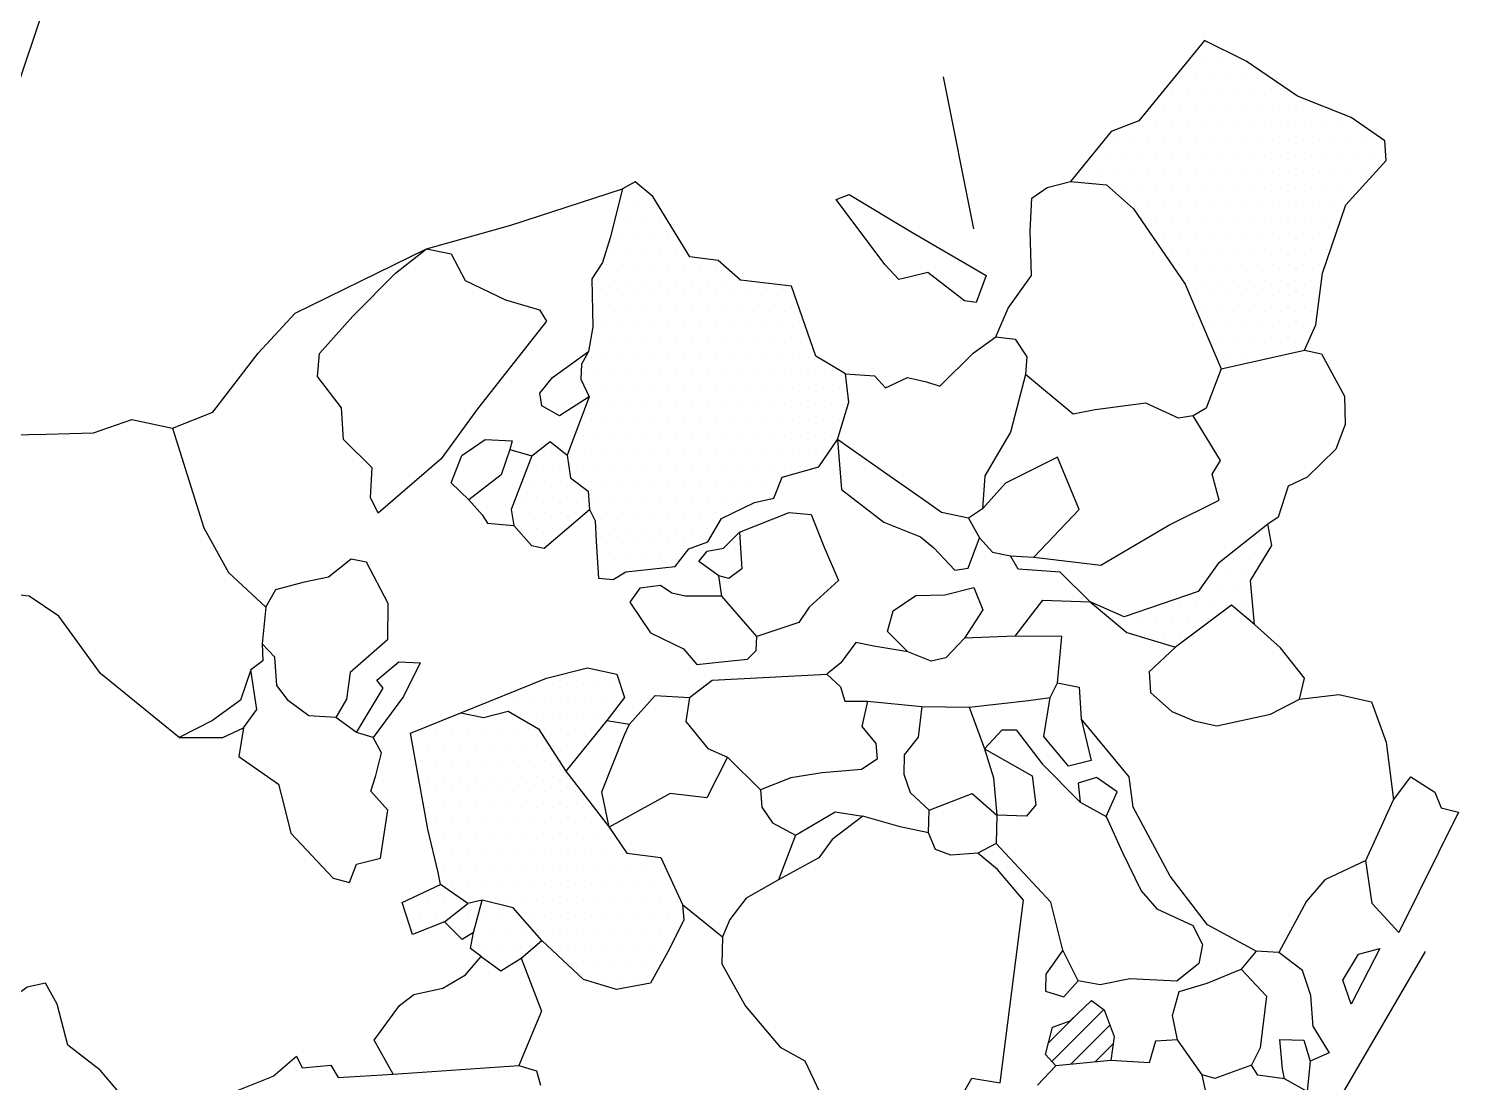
# Model space of a CAD drawing. Header units: metres. Extents: x -1319 to -950, y -1232 to -780.
# Drawn here: x -1176.6 to -1060.2, y -1040.9 to -956 of the extents above; entities that cross this region are included whole.
import ezdxf

# ---------------------------------------------------------------- set-up
doc = ezdxf.new("R2010")
doc.units = ezdxf.units.M
doc.header["$LTSCALE"] = 25
doc.header["$MEASUREMENT"] = 0
doc.linetypes.add('GESTRICHELT', pattern=[0.75, 0.5, -0.25])
doc.linetypes.add('STRICHPUNKTX2', pattern=[2, 1, -0.5, 0, -0.5])
doc.layers.get('0').update_dxf_attribs({"linetype": 'CONTINUOUS'})
for name, color, linetype in [('BEFUND', 1, 'CONTINUOUS'), ('BEFUND_UNSICHER', 1, 'GESTRICHELT'), ('FEUER', 1, 'CONTINUOUS'), ('GRABUNGSGRENZE', 3, 'STRICHPUNKTX2'), ('STEINE', 4, 'CONTINUOUS'), ('STEINESCHRAFF', 4, 'CONTINUOUS')]:
    doc.layers.add(name, color=color, linetype=linetype)

# ---------------------------------------------------------------- blocks, each defined once
blk = doc.blocks.new('*X2')
at = {"color": 0}
for p, q in [((-1094.34, -1037.77), (-1091.91, -1035.34)), ((-1094.07, -1039.27), (-1089.89, -1035.09)), ((-1092.53, -1039.5), (-1089.38, -1036.34)), ((-1090.58, -1039.31), (-1089.12, -1037.85))]:
    blk.add_line(p, q, dxfattribs=at)
blk = doc.blocks.new('*X3')
at = {"color": 0}
for p, q in [((-1156.25, -1040), (-1156.25, -1040)), ((-1155, -1040), (-1155, -1040)), ((-1153.75, -1040), (-1153.75, -1040)), ((-1152.5, -1040), (-1152.5, -1040)), ((-1142.5, -1040), (-1142.5, -1040)), ((-1141.25, -1040), (-1141.25, -1040)), ((-1140, -1040), (-1140, -1040)), ((-1138.75, -1040), (-1138.75, -1040)), ((-1137.5, -1040), (-1137.5, -1040)), ((-1136.25, -1040), (-1136.25, -1040))]:
    blk.add_line(p, q, dxfattribs=at)
blk = doc.blocks.new('*X5')
at = {"color": 0}
for p, q in [((-1081.25, -957.5), (-1081.25, -957.5)), ((-1083.125, -958.75), (-1083.125, -958.75)), ((-1081.875, -958.75), (-1081.875, -958.75)), ((-1080.625, -958.75), (-1080.625, -958.75)), ((-1079.375, -958.75), (-1079.375, -958.75)), ((-1083.75, -960), (-1083.75, -960)), ((-1082.5, -960), (-1082.5, -960)), ((-1081.25, -960), (-1081.25, -960)), ((-1080, -960), (-1080, -960)), ((-1078.75, -960), (-1078.75, -960)), ((-1077.5, -960), (-1077.5, -960)), ((-1084.375, -961.25), (-1084.375, -961.25)), ((-1083.125, -961.25), (-1083.125, -961.25)), ((-1081.875, -961.25), (-1081.875, -961.25)), ((-1080.625, -961.25), (-1080.625, -961.25)), ((-1079.375, -961.25), (-1079.375, -961.25)), ((-1078.125, -961.25), (-1078.125, -961.25)), ((-1076.875, -961.25), (-1076.875, -961.25)), ((-1075.625, -961.25), (-1075.625, -961.25)), ((-1086.25, -962.5), (-1086.25, -962.5)), ((-1085, -962.5), (-1085, -962.5)), ((-1083.75, -962.5), (-1083.75, -962.5)), ((-1082.5, -962.5), (-1082.5, -962.5)), ((-1081.25, -962.5), (-1081.25, -962.5)), ((-1080, -962.5), (-1080, -962.5)), ((-1078.75, -962.5), (-1078.75, -962.5)), ((-1077.5, -962.5), (-1077.5, -962.5)), ((-1076.25, -962.5), (-1076.25, -962.5)), ((-1075, -962.5), (-1075, -962.5)), ((-1073.75, -962.5), (-1073.75, -962.5)), ((-1072.5, -962.5), (-1072.5, -962.5)), ((-1086.875, -963.75), (-1086.875, -963.75)), ((-1085.625, -963.75), (-1085.625, -963.75)), ((-1084.375, -963.75), (-1084.375, -963.75)), ((-1083.125, -963.75), (-1083.125, -963.75)), ((-1081.875, -963.75), (-1081.875, -963.75)), ((-1080.625, -963.75), (-1080.625, -963.75)), ((-1079.375, -963.75), (-1079.375, -963.75)), ((-1078.125, -963.75), (-1078.125, -963.75)), ((-1076.875, -963.75), (-1076.875, -963.75)), ((-1075.625, -963.75), (-1075.625, -963.75)), ((-1074.375, -963.75), (-1074.375, -963.75)), ((-1073.125, -963.75), (-1073.125, -963.75)), ((-1071.875, -963.75), (-1071.875, -963.75)), ((-1070.625, -963.75), (-1070.625, -963.75)), ((-1069.375, -963.75), (-1069.375, -963.75)), ((-1088.75, -965), (-1088.75, -965)), ((-1087.5, -965), (-1087.5, -965)), ((-1086.25, -965), (-1086.25, -965)), ((-1085, -965), (-1085, -965)), ((-1083.75, -965), (-1083.75, -965)), ((-1082.5, -965), (-1082.5, -965)), ((-1081.25, -965), (-1081.25, -965)), ((-1080, -965), (-1080, -965)), ((-1078.75, -965), (-1078.75, -965)), ((-1077.5, -965), (-1077.5, -965)), ((-1076.25, -965), (-1076.25, -965)), ((-1075, -965), (-1075, -965)), ((-1073.75, -965), (-1073.75, -965)), ((-1072.5, -965), (-1072.5, -965)), ((-1071.25, -965), (-1071.25, -965)), ((-1070, -965), (-1070, -965)), ((-1068.75, -965), (-1068.75, -965)), ((-1067.5, -965), (-1067.5, -965)), ((-1090.625, -966.25), (-1090.625, -966.25)), ((-1089.375, -966.25), (-1089.375, -966.25)), ((-1088.125, -966.25), (-1088.125, -966.25)), ((-1086.875, -966.25), (-1086.875, -966.25)), ((-1085.625, -966.25), (-1085.625, -966.25)), ((-1084.375, -966.25), (-1084.375, -966.25)), ((-1083.125, -966.25), (-1083.125, -966.25)), ((-1081.875, -966.25), (-1081.875, -966.25)), ((-1080.625, -966.25), (-1080.625, -966.25)), ((-1079.375, -966.25), (-1079.375, -966.25)), ((-1078.125, -966.25), (-1078.125, -966.25)), ((-1076.875, -966.25), (-1076.875, -966.25)), ((-1075.625, -966.25), (-1075.625, -966.25)), ((-1074.375, -966.25), (-1074.375, -966.25)), ((-1073.125, -966.25), (-1073.125, -966.25)), ((-1071.875, -966.25), (-1071.875, -966.25)), ((-1070.625, -966.25), (-1070.625, -966.25)), ((-1069.375, -966.25), (-1069.375, -966.25)), ((-1068.125, -966.25), (-1068.125, -966.25)), ((-1091.25, -967.5), (-1091.25, -967.5)), ((-1090, -967.5), (-1090, -967.5)), ((-1088.75, -967.5), (-1088.75, -967.5)), ((-1087.5, -967.5), (-1087.5, -967.5)), ((-1086.25, -967.5), (-1086.25, -967.5)), ((-1085, -967.5), (-1085, -967.5)), ((-1083.75, -967.5), (-1083.75, -967.5)), ((-1082.5, -967.5), (-1082.5, -967.5)), ((-1081.25, -967.5), (-1081.25, -967.5)), ((-1080, -967.5), (-1080, -967.5)), ((-1078.75, -967.5), (-1078.75, -967.5)), ((-1077.5, -967.5), (-1077.5, -967.5)), ((-1076.25, -967.5), (-1076.25, -967.5)), ((-1075, -967.5), (-1075, -967.5)), ((-1073.75, -967.5), (-1073.75, -967.5)), ((-1072.5, -967.5), (-1072.5, -967.5)), ((-1071.25, -967.5), (-1071.25, -967.5)), ((-1070, -967.5), (-1070, -967.5)), ((-1068.75, -967.5), (-1068.75, -967.5)), ((-1128.125, -968.75), (-1128.125, -968.75)), ((-1089.375, -968.75), (-1089.375, -968.75)), ((-1088.125, -968.75), (-1088.125, -968.75)), ((-1086.875, -968.75), (-1086.875, -968.75)), ((-1085.625, -968.75), (-1085.625, -968.75)), ((-1084.375, -968.75), (-1084.375, -968.75)), ((-1083.125, -968.75), (-1083.125, -968.75)), ((-1081.875, -968.75), (-1081.875, -968.75)), ((-1080.625, -968.75), (-1080.625, -968.75)), ((-1079.375, -968.75), (-1079.375, -968.75)), ((-1078.125, -968.75), (-1078.125, -968.75)), ((-1076.875, -968.75), (-1076.875, -968.75)), ((-1075.625, -968.75), (-1075.625, -968.75)), ((-1074.375, -968.75), (-1074.375, -968.75)), ((-1073.125, -968.75), (-1073.125, -968.75)), ((-1071.875, -968.75), (-1071.875, -968.75)), ((-1070.625, -968.75), (-1070.625, -968.75)), ((-1069.375, -968.75), (-1069.375, -968.75)), ((-1128.75, -970), (-1128.75, -970)), ((-1127.5, -970), (-1127.5, -970)), ((-1126.25, -970), (-1126.25, -970)), ((-1087.5, -970), (-1087.5, -970)), ((-1086.25, -970), (-1086.25, -970)), ((-1085, -970), (-1085, -970)), ((-1083.75, -970), (-1083.75, -970)), ((-1082.5, -970), (-1082.5, -970)), ((-1081.25, -970), (-1081.25, -970)), ((-1080, -970), (-1080, -970)), ((-1078.75, -970), (-1078.75, -970)), ((-1077.5, -970), (-1077.5, -970)), ((-1076.25, -970), (-1076.25, -970)), ((-1075, -970), (-1075, -970)), ((-1073.75, -970), (-1073.75, -970)), ((-1072.5, -970), (-1072.5, -970)), ((-1071.25, -970), (-1071.25, -970)), ((-1128.125, -971.25), (-1128.125, -971.25)), ((-1126.875, -971.25), (-1126.875, -971.25)), ((-1125.625, -971.25), (-1125.625, -971.25)), ((-1086.875, -971.25), (-1086.875, -971.25)), ((-1085.625, -971.25), (-1085.625, -971.25)), ((-1084.375, -971.25), (-1084.375, -971.25)), ((-1083.125, -971.25), (-1083.125, -971.25)), ((-1081.875, -971.25), (-1081.875, -971.25)), ((-1080.625, -971.25), (-1080.625, -971.25)), ((-1079.375, -971.25), (-1079.375, -971.25)), ((-1078.125, -971.25), (-1078.125, -971.25)), ((-1076.875, -971.25), (-1076.875, -971.25)), ((-1075.625, -971.25), (-1075.625, -971.25)), ((-1074.375, -971.25), (-1074.375, -971.25)), ((-1073.125, -971.25), (-1073.125, -971.25)), ((-1071.875, -971.25), (-1071.875, -971.25)), ((-1128.75, -972.5), (-1128.75, -972.5)), ((-1127.5, -972.5), (-1127.5, -972.5)), ((-1126.25, -972.5), (-1126.25, -972.5)), ((-1125, -972.5), (-1125, -972.5)), ((-1085, -972.5), (-1085, -972.5)), ((-1083.75, -972.5), (-1083.75, -972.5)), ((-1082.5, -972.5), (-1082.5, -972.5)), ((-1081.25, -972.5), (-1081.25, -972.5)), ((-1080, -972.5), (-1080, -972.5)), ((-1078.75, -972.5), (-1078.75, -972.5)), ((-1077.5, -972.5), (-1077.5, -972.5)), ((-1076.25, -972.5), (-1076.25, -972.5)), ((-1075, -972.5), (-1075, -972.5)), ((-1073.75, -972.5), (-1073.75, -972.5)), ((-1072.5, -972.5), (-1072.5, -972.5)), ((-1071.25, -972.5), (-1071.25, -972.5)), ((-1129.375, -973.75), (-1129.375, -973.75)), ((-1128.125, -973.75), (-1128.125, -973.75)), ((-1126.875, -973.75), (-1126.875, -973.75)), ((-1125.625, -973.75), (-1125.625, -973.75)), ((-1124.375, -973.75), (-1124.375, -973.75)), ((-1084.375, -973.75), (-1084.375, -973.75)), ((-1083.125, -973.75), (-1083.125, -973.75)), ((-1081.875, -973.75), (-1081.875, -973.75)), ((-1080.625, -973.75), (-1080.625, -973.75)), ((-1079.375, -973.75), (-1079.375, -973.75)), ((-1078.125, -973.75), (-1078.125, -973.75)), ((-1076.875, -973.75), (-1076.875, -973.75)), ((-1075.625, -973.75), (-1075.625, -973.75)), ((-1074.375, -973.75), (-1074.375, -973.75)), ((-1073.125, -973.75), (-1073.125, -973.75)), ((-1071.875, -973.75), (-1071.875, -973.75)), ((-1130, -975), (-1130, -975)), ((-1128.75, -975), (-1128.75, -975)), ((-1127.5, -975), (-1127.5, -975)), ((-1126.25, -975), (-1126.25, -975)), ((-1125, -975), (-1125, -975)), ((-1123.75, -975), (-1123.75, -975)), ((-1122.5, -975), (-1122.5, -975)), ((-1121.25, -975), (-1121.25, -975)), ((-1083.75, -975), (-1083.75, -975)), ((-1082.5, -975), (-1082.5, -975)), ((-1081.25, -975), (-1081.25, -975)), ((-1080, -975), (-1080, -975)), ((-1078.75, -975), (-1078.75, -975)), ((-1077.5, -975), (-1077.5, -975)), ((-1076.25, -975), (-1076.25, -975)), ((-1075, -975), (-1075, -975)), ((-1073.75, -975), (-1073.75, -975)), ((-1072.5, -975), (-1072.5, -975)), ((-1130.625, -976.25), (-1130.625, -976.25)), ((-1129.375, -976.25), (-1129.375, -976.25)), ((-1128.125, -976.25), (-1128.125, -976.25)), ((-1126.875, -976.25), (-1126.875, -976.25)), ((-1125.625, -976.25), (-1125.625, -976.25)), ((-1124.375, -976.25), (-1124.375, -976.25)), ((-1123.125, -976.25), (-1123.125, -976.25)), ((-1121.875, -976.25), (-1121.875, -976.25)), ((-1120.625, -976.25), (-1120.625, -976.25)), ((-1119.375, -976.25), (-1119.375, -976.25)), ((-1083.125, -976.25), (-1083.125, -976.25)), ((-1081.875, -976.25), (-1081.875, -976.25)), ((-1080.625, -976.25), (-1080.625, -976.25)), ((-1079.375, -976.25), (-1079.375, -976.25)), ((-1078.125, -976.25), (-1078.125, -976.25)), ((-1076.875, -976.25), (-1076.875, -976.25)), ((-1075.625, -976.25), (-1075.625, -976.25)), ((-1074.375, -976.25), (-1074.375, -976.25)), ((-1073.125, -976.25), (-1073.125, -976.25)), ((-1130, -977.5), (-1130, -977.5)), ((-1128.75, -977.5), (-1128.75, -977.5)), ((-1127.5, -977.5), (-1127.5, -977.5)), ((-1126.25, -977.5), (-1126.25, -977.5)), ((-1125, -977.5), (-1125, -977.5)), ((-1123.75, -977.5), (-1123.75, -977.5)), ((-1122.5, -977.5), (-1122.5, -977.5)), ((-1121.25, -977.5), (-1121.25, -977.5)), ((-1120, -977.5), (-1120, -977.5)), ((-1118.75, -977.5), (-1118.75, -977.5)), ((-1117.5, -977.5), (-1117.5, -977.5)), ((-1116.25, -977.5), (-1116.25, -977.5)), ((-1115, -977.5), (-1115, -977.5)), ((-1082.5, -977.5), (-1082.5, -977.5)), ((-1081.25, -977.5), (-1081.25, -977.5)), ((-1080, -977.5), (-1080, -977.5)), ((-1078.75, -977.5), (-1078.75, -977.5)), ((-1077.5, -977.5), (-1077.5, -977.5)), ((-1076.25, -977.5), (-1076.25, -977.5)), ((-1075, -977.5), (-1075, -977.5)), ((-1073.75, -977.5), (-1073.75, -977.5)), ((-1072.5, -977.5), (-1072.5, -977.5)), ((-1130.625, -978.75), (-1130.625, -978.75)), ((-1129.375, -978.75), (-1129.375, -978.75)), ((-1128.125, -978.75), (-1128.125, -978.75)), ((-1126.875, -978.75), (-1126.875, -978.75)), ((-1125.625, -978.75), (-1125.625, -978.75)), ((-1124.375, -978.75), (-1124.375, -978.75)), ((-1123.125, -978.75), (-1123.125, -978.75)), ((-1121.875, -978.75), (-1121.875, -978.75)), ((-1120.625, -978.75), (-1120.625, -978.75)), ((-1119.375, -978.75), (-1119.375, -978.75)), ((-1118.125, -978.75), (-1118.125, -978.75)), ((-1116.875, -978.75), (-1116.875, -978.75)), ((-1115.625, -978.75), (-1115.625, -978.75)), ((-1081.875, -978.75), (-1081.875, -978.75)), ((-1080.625, -978.75), (-1080.625, -978.75)), ((-1079.375, -978.75), (-1079.375, -978.75)), ((-1078.125, -978.75), (-1078.125, -978.75)), ((-1076.875, -978.75), (-1076.875, -978.75)), ((-1075.625, -978.75), (-1075.625, -978.75)), ((-1074.375, -978.75), (-1074.375, -978.75)), ((-1073.125, -978.75), (-1073.125, -978.75)), ((-1130, -980), (-1130, -980)), ((-1128.75, -980), (-1128.75, -980)), ((-1127.5, -980), (-1127.5, -980)), ((-1126.25, -980), (-1126.25, -980)), ((-1125, -980), (-1125, -980)), ((-1123.75, -980), (-1123.75, -980)), ((-1122.5, -980), (-1122.5, -980)), ((-1121.25, -980), (-1121.25, -980)), ((-1120, -980), (-1120, -980)), ((-1118.75, -980), (-1118.75, -980)), ((-1117.5, -980), (-1117.5, -980)), ((-1116.25, -980), (-1116.25, -980)), ((-1115, -980), (-1115, -980)), ((-1081.25, -980), (-1081.25, -980)), ((-1080, -980), (-1080, -980)), ((-1078.75, -980), (-1078.75, -980)), ((-1077.5, -980), (-1077.5, -980)), ((-1076.25, -980), (-1076.25, -980)), ((-1075, -980), (-1075, -980)), ((-1073.75, -980), (-1073.75, -980)), ((-1130.625, -981.25), (-1130.625, -981.25)), ((-1129.375, -981.25), (-1129.375, -981.25)), ((-1128.125, -981.25), (-1128.125, -981.25)), ((-1126.875, -981.25), (-1126.875, -981.25)), ((-1125.625, -981.25), (-1125.625, -981.25)), ((-1124.375, -981.25), (-1124.375, -981.25)), ((-1123.125, -981.25), (-1123.125, -981.25)), ((-1121.875, -981.25), (-1121.875, -981.25)), ((-1120.625, -981.25), (-1120.625, -981.25)), ((-1119.375, -981.25), (-1119.375, -981.25)), ((-1118.125, -981.25), (-1118.125, -981.25)), ((-1116.875, -981.25), (-1116.875, -981.25)), ((-1115.625, -981.25), (-1115.625, -981.25)), ((-1114.375, -981.25), (-1114.375, -981.25)), ((-1080.625, -981.25), (-1080.625, -981.25)), ((-1079.375, -981.25), (-1079.375, -981.25)), ((-1078.125, -981.25), (-1078.125, -981.25)), ((-1076.875, -981.25), (-1076.875, -981.25)), ((-1075.625, -981.25), (-1075.625, -981.25)), ((-1074.375, -981.25), (-1074.375, -981.25)), ((-1131.25, -982.5), (-1131.25, -982.5)), ((-1130, -982.5), (-1130, -982.5)), ((-1128.75, -982.5), (-1128.75, -982.5)), ((-1127.5, -982.5), (-1127.5, -982.5)), ((-1126.25, -982.5), (-1126.25, -982.5)), ((-1125, -982.5), (-1125, -982.5)), ((-1123.75, -982.5), (-1123.75, -982.5)), ((-1122.5, -982.5), (-1122.5, -982.5)), ((-1121.25, -982.5), (-1121.25, -982.5)), ((-1120, -982.5), (-1120, -982.5)), ((-1118.75, -982.5), (-1118.75, -982.5)), ((-1117.5, -982.5), (-1117.5, -982.5)), ((-1116.25, -982.5), (-1116.25, -982.5)), ((-1115, -982.5), (-1115, -982.5)), ((-1113.75, -982.5), (-1113.75, -982.5)), ((-1080, -982.5), (-1080, -982.5)), ((-1078.75, -982.5), (-1078.75, -982.5)), ((-1077.5, -982.5), (-1077.5, -982.5)), ((-1131.875, -983.75), (-1131.875, -983.75)), ((-1130.625, -983.75), (-1130.625, -983.75)), ((-1129.375, -983.75), (-1129.375, -983.75)), ((-1128.125, -983.75), (-1128.125, -983.75)), ((-1126.875, -983.75), (-1126.875, -983.75)), ((-1125.625, -983.75), (-1125.625, -983.75)), ((-1124.375, -983.75), (-1124.375, -983.75)), ((-1123.125, -983.75), (-1123.125, -983.75)), ((-1121.875, -983.75), (-1121.875, -983.75)), ((-1120.625, -983.75), (-1120.625, -983.75)), ((-1119.375, -983.75), (-1119.375, -983.75)), ((-1118.125, -983.75), (-1118.125, -983.75)), ((-1116.875, -983.75), (-1116.875, -983.75)), ((-1115.625, -983.75), (-1115.625, -983.75)), ((-1114.375, -983.75), (-1114.375, -983.75)), ((-1113.125, -983.75), (-1113.125, -983.75)), ((-1111.875, -983.75), (-1111.875, -983.75)), ((-1131.25, -985), (-1131.25, -985)), ((-1130, -985), (-1130, -985)), ((-1128.75, -985), (-1128.75, -985)), ((-1127.5, -985), (-1127.5, -985)), ((-1126.25, -985), (-1126.25, -985)), ((-1125, -985), (-1125, -985)), ((-1123.75, -985), (-1123.75, -985)), ((-1122.5, -985), (-1122.5, -985)), ((-1121.25, -985), (-1121.25, -985)), ((-1120, -985), (-1120, -985)), ((-1118.75, -985), (-1118.75, -985)), ((-1117.5, -985), (-1117.5, -985)), ((-1116.25, -985), (-1116.25, -985)), ((-1115, -985), (-1115, -985)), ((-1113.75, -985), (-1113.75, -985)), ((-1112.5, -985), (-1112.5, -985)), ((-1111.25, -985), (-1111.25, -985)), ((-1130.625, -986.25), (-1130.625, -986.25)), ((-1129.375, -986.25), (-1129.375, -986.25)), ((-1128.125, -986.25), (-1128.125, -986.25)), ((-1126.875, -986.25), (-1126.875, -986.25)), ((-1125.625, -986.25), (-1125.625, -986.25)), ((-1124.375, -986.25), (-1124.375, -986.25)), ((-1123.125, -986.25), (-1123.125, -986.25)), ((-1121.875, -986.25), (-1121.875, -986.25)), ((-1120.625, -986.25), (-1120.625, -986.25)), ((-1119.375, -986.25), (-1119.375, -986.25)), ((-1118.125, -986.25), (-1118.125, -986.25)), ((-1116.875, -986.25), (-1116.875, -986.25)), ((-1115.625, -986.25), (-1115.625, -986.25)), ((-1114.375, -986.25), (-1114.375, -986.25)), ((-1113.125, -986.25), (-1113.125, -986.25)), ((-1111.875, -986.25), (-1111.875, -986.25)), ((-1110.625, -986.25), (-1110.625, -986.25)), ((-1131.25, -987.5), (-1131.25, -987.5)), ((-1130, -987.5), (-1130, -987.5)), ((-1128.75, -987.5), (-1128.75, -987.5)), ((-1127.5, -987.5), (-1127.5, -987.5)), ((-1126.25, -987.5), (-1126.25, -987.5)), ((-1125, -987.5), (-1125, -987.5)), ((-1123.75, -987.5), (-1123.75, -987.5)), ((-1122.5, -987.5), (-1122.5, -987.5)), ((-1121.25, -987.5), (-1121.25, -987.5)), ((-1120, -987.5), (-1120, -987.5)), ((-1118.75, -987.5), (-1118.75, -987.5)), ((-1117.5, -987.5), (-1117.5, -987.5)), ((-1116.25, -987.5), (-1116.25, -987.5)), ((-1115, -987.5), (-1115, -987.5)), ((-1113.75, -987.5), (-1113.75, -987.5)), ((-1112.5, -987.5), (-1112.5, -987.5)), ((-1111.25, -987.5), (-1111.25, -987.5)), ((-1131.875, -988.75), (-1131.875, -988.75)), ((-1130.625, -988.75), (-1130.625, -988.75)), ((-1129.375, -988.75), (-1129.375, -988.75)), ((-1128.125, -988.75), (-1128.125, -988.75)), ((-1126.875, -988.75), (-1126.875, -988.75)), ((-1125.625, -988.75), (-1125.625, -988.75)), ((-1124.375, -988.75), (-1124.375, -988.75)), ((-1123.125, -988.75), (-1123.125, -988.75)), ((-1121.875, -988.75), (-1121.875, -988.75)), ((-1120.625, -988.75), (-1120.625, -988.75)), ((-1119.375, -988.75), (-1119.375, -988.75)), ((-1118.125, -988.75), (-1118.125, -988.75)), ((-1116.875, -988.75), (-1116.875, -988.75)), ((-1115.625, -988.75), (-1115.625, -988.75)), ((-1114.375, -988.75), (-1114.375, -988.75)), ((-1113.125, -988.75), (-1113.125, -988.75)), ((-1111.875, -988.75), (-1111.875, -988.75)), ((-1135, -990), (-1135, -990)), ((-1133.75, -990), (-1133.75, -990)), ((-1132.5, -990), (-1132.5, -990)), ((-1131.25, -990), (-1131.25, -990)), ((-1130, -990), (-1130, -990)), ((-1128.75, -990), (-1128.75, -990)), ((-1127.5, -990), (-1127.5, -990)), ((-1126.25, -990), (-1126.25, -990)), ((-1125, -990), (-1125, -990)), ((-1123.75, -990), (-1123.75, -990)), ((-1122.5, -990), (-1122.5, -990)), ((-1121.25, -990), (-1121.25, -990)), ((-1120, -990), (-1120, -990)), ((-1118.75, -990), (-1118.75, -990)), ((-1117.5, -990), (-1117.5, -990)), ((-1116.25, -990), (-1116.25, -990)), ((-1115, -990), (-1115, -990)), ((-1113.75, -990), (-1113.75, -990)), ((-1112.5, -990), (-1112.5, -990)), ((-1135.625, -991.25), (-1135.625, -991.25)), ((-1134.375, -991.25), (-1134.375, -991.25)), ((-1133.125, -991.25), (-1133.125, -991.25)), ((-1131.875, -991.25), (-1131.875, -991.25)), ((-1130.625, -991.25), (-1130.625, -991.25)), ((-1129.375, -991.25), (-1129.375, -991.25)), ((-1128.125, -991.25), (-1128.125, -991.25)), ((-1126.875, -991.25), (-1126.875, -991.25)), ((-1125.625, -991.25), (-1125.625, -991.25)), ((-1124.375, -991.25), (-1124.375, -991.25)), ((-1123.125, -991.25), (-1123.125, -991.25)), ((-1121.875, -991.25), (-1121.875, -991.25)), ((-1120.625, -991.25), (-1120.625, -991.25)), ((-1119.375, -991.25), (-1119.375, -991.25)), ((-1118.125, -991.25), (-1118.125, -991.25)), ((-1116.875, -991.25), (-1116.875, -991.25)), ((-1115.625, -991.25), (-1115.625, -991.25)), ((-1114.375, -991.25), (-1114.375, -991.25)), ((-1113.125, -991.25), (-1113.125, -991.25)), ((-1136.25, -992.5), (-1136.25, -992.5)), ((-1135, -992.5), (-1135, -992.5)), ((-1133.75, -992.5), (-1133.75, -992.5)), ((-1132.5, -992.5), (-1132.5, -992.5)), ((-1131.25, -992.5), (-1131.25, -992.5)), ((-1130, -992.5), (-1130, -992.5)), ((-1128.75, -992.5), (-1128.75, -992.5)), ((-1127.5, -992.5), (-1127.5, -992.5)), ((-1126.25, -992.5), (-1126.25, -992.5)), ((-1125, -992.5), (-1125, -992.5)), ((-1123.75, -992.5), (-1123.75, -992.5)), ((-1122.5, -992.5), (-1122.5, -992.5)), ((-1121.25, -992.5), (-1121.25, -992.5)), ((-1120, -992.5), (-1120, -992.5)), ((-1118.75, -992.5), (-1118.75, -992.5)), ((-1117.5, -992.5), (-1117.5, -992.5)), ((-1116.25, -992.5), (-1116.25, -992.5)), ((-1136.875, -993.75), (-1136.875, -993.75)), ((-1135.625, -993.75), (-1135.625, -993.75)), ((-1134.375, -993.75), (-1134.375, -993.75)), ((-1133.125, -993.75), (-1133.125, -993.75)), ((-1131.875, -993.75), (-1131.875, -993.75)), ((-1130.625, -993.75), (-1130.625, -993.75)), ((-1129.375, -993.75), (-1129.375, -993.75)), ((-1128.125, -993.75), (-1128.125, -993.75)), ((-1126.875, -993.75), (-1126.875, -993.75)), ((-1125.625, -993.75), (-1125.625, -993.75)), ((-1124.375, -993.75), (-1124.375, -993.75)), ((-1123.125, -993.75), (-1123.125, -993.75)), ((-1121.875, -993.75), (-1121.875, -993.75)), ((-1120.625, -993.75), (-1120.625, -993.75)), ((-1119.375, -993.75), (-1119.375, -993.75)), ((-1118.125, -993.75), (-1118.125, -993.75)), ((-1116.875, -993.75), (-1116.875, -993.75)), ((-1137.5, -995), (-1137.5, -995)), ((-1136.25, -995), (-1136.25, -995)), ((-1135, -995), (-1135, -995)), ((-1133.75, -995), (-1133.75, -995)), ((-1132.5, -995), (-1132.5, -995)), ((-1130, -995), (-1130, -995)), ((-1128.75, -995), (-1128.75, -995)), ((-1127.5, -995), (-1127.5, -995)), ((-1126.25, -995), (-1126.25, -995)), ((-1125, -995), (-1125, -995)), ((-1123.75, -995), (-1123.75, -995)), ((-1122.5, -995), (-1122.5, -995)), ((-1121.25, -995), (-1121.25, -995)), ((-1120, -995), (-1120, -995)), ((-1136.875, -996.25), (-1136.875, -996.25)), ((-1135.625, -996.25), (-1135.625, -996.25)), ((-1134.375, -996.25), (-1134.375, -996.25)), ((-1130.625, -996.25), (-1130.625, -996.25)), ((-1129.375, -996.25), (-1129.375, -996.25)), ((-1128.125, -996.25), (-1128.125, -996.25)), ((-1126.875, -996.25), (-1126.875, -996.25)), ((-1125.625, -996.25), (-1125.625, -996.25)), ((-1124.375, -996.25), (-1124.375, -996.25)), ((-1123.125, -996.25), (-1123.125, -996.25)), ((-1121.875, -996.25), (-1121.875, -996.25)), ((-1076.875, -996.25), (-1076.875, -996.25)), ((-1135, -997.5), (-1135, -997.5)), ((-1130, -997.5), (-1130, -997.5)), ((-1128.75, -997.5), (-1128.75, -997.5)), ((-1127.5, -997.5), (-1127.5, -997.5)), ((-1126.25, -997.5), (-1126.25, -997.5)), ((-1125, -997.5), (-1125, -997.5)), ((-1123.75, -997.5), (-1123.75, -997.5)), ((-1122.5, -997.5), (-1122.5, -997.5)), ((-1077.5, -997.5), (-1077.5, -997.5)), ((-1130.625, -998.75), (-1130.625, -998.75)), ((-1129.375, -998.75), (-1129.375, -998.75)), ((-1128.125, -998.75), (-1128.125, -998.75)), ((-1126.875, -998.75), (-1126.875, -998.75)), ((-1125.625, -998.75), (-1125.625, -998.75)), ((-1124.375, -998.75), (-1124.375, -998.75)), ((-1079.375, -998.75), (-1079.375, -998.75)), ((-1078.125, -998.75), (-1078.125, -998.75)), ((-1130, -1000), (-1130, -1000)), ((-1081.25, -1000), (-1081.25, -1000)), ((-1080, -1000), (-1080, -1000)), ((-1078.75, -1000), (-1078.75, -1000)), ((-1081.875, -1001.25), (-1081.875, -1001.25)), ((-1080.625, -1001.25), (-1080.625, -1001.25)), ((-1079.375, -1001.25), (-1079.375, -1001.25)), ((-1078.125, -1001.25), (-1078.125, -1001.25)), ((-1085, -1002.5), (-1085, -1002.5)), ((-1083.75, -1002.5), (-1083.75, -1002.5)), ((-1082.5, -1002.5), (-1082.5, -1002.5)), ((-1081.25, -1002.5), (-1081.25, -1002.5)), ((-1080, -1002.5), (-1080, -1002.5)), ((-1078.75, -1002.5), (-1078.75, -1002.5)), ((-1088.125, -1003.75), (-1088.125, -1003.75)), ((-1086.875, -1003.75), (-1086.875, -1003.75)), ((-1085.625, -1003.75), (-1085.625, -1003.75)), ((-1084.375, -1003.75), (-1084.375, -1003.75)), ((-1083.125, -1003.75), (-1083.125, -1003.75)), ((-1081.875, -1003.75), (-1081.875, -1003.75)), ((-1086.25, -1005), (-1086.25, -1005)), ((-1085, -1005), (-1085, -1005)), ((-1083.75, -1005), (-1083.75, -1005)), ((-1135.625, -1008.75), (-1135.625, -1008.75)), ((-1134.375, -1008.75), (-1134.375, -1008.75)), ((-1133.125, -1008.75), (-1133.125, -1008.75)), ((-1131.875, -1008.75), (-1131.875, -1008.75)), ((-1130.625, -1008.75), (-1130.625, -1008.75)), ((-1129.375, -1008.75), (-1129.375, -1008.75)), ((-1138.75, -1010), (-1138.75, -1010)), ((-1137.5, -1010), (-1137.5, -1010)), ((-1136.25, -1010), (-1136.25, -1010)), ((-1135, -1010), (-1135, -1010)), ((-1133.75, -1010), (-1133.75, -1010)), ((-1132.5, -1010), (-1132.5, -1010)), ((-1131.25, -1010), (-1131.25, -1010)), ((-1130, -1010), (-1130, -1010)), ((-1128.75, -1010), (-1128.75, -1010)), ((-1141.875, -1011.25), (-1141.875, -1011.25)), ((-1140.625, -1011.25), (-1140.625, -1011.25)), ((-1139.375, -1011.25), (-1139.375, -1011.25)), ((-1138.125, -1011.25), (-1138.125, -1011.25)), ((-1136.875, -1011.25), (-1136.875, -1011.25)), ((-1135.625, -1011.25), (-1135.625, -1011.25)), ((-1134.375, -1011.25), (-1134.375, -1011.25)), ((-1133.125, -1011.25), (-1133.125, -1011.25)), ((-1131.875, -1011.25), (-1131.875, -1011.25)), ((-1130.625, -1011.25), (-1130.625, -1011.25)), ((-1145, -1012.5), (-1145, -1012.5)), ((-1143.75, -1012.5), (-1143.75, -1012.5)), ((-1142.5, -1012.5), (-1142.5, -1012.5)), ((-1141.25, -1012.5), (-1141.25, -1012.5)), ((-1140, -1012.5), (-1140, -1012.5)), ((-1138.75, -1012.5), (-1138.75, -1012.5)), ((-1137.5, -1012.5), (-1137.5, -1012.5)), ((-1136.25, -1012.5), (-1136.25, -1012.5)), ((-1135, -1012.5), (-1135, -1012.5)), ((-1133.75, -1012.5), (-1133.75, -1012.5)), ((-1132.5, -1012.5), (-1132.5, -1012.5)), ((-1131.25, -1012.5), (-1131.25, -1012.5)), ((-1145.625, -1013.75), (-1145.625, -1013.75)), ((-1144.375, -1013.75), (-1144.375, -1013.75)), ((-1143.125, -1013.75), (-1143.125, -1013.75)), ((-1141.875, -1013.75), (-1141.875, -1013.75)), ((-1140.625, -1013.75), (-1140.625, -1013.75)), ((-1139.375, -1013.75), (-1139.375, -1013.75)), ((-1138.125, -1013.75), (-1138.125, -1013.75)), ((-1136.875, -1013.75), (-1136.875, -1013.75)), ((-1135.625, -1013.75), (-1135.625, -1013.75)), ((-1134.375, -1013.75), (-1134.375, -1013.75)), ((-1133.125, -1013.75), (-1133.125, -1013.75)), ((-1131.875, -1013.75), (-1131.875, -1013.75)), ((-1145, -1015), (-1145, -1015)), ((-1143.75, -1015), (-1143.75, -1015)), ((-1142.5, -1015), (-1142.5, -1015)), ((-1141.25, -1015), (-1141.25, -1015)), ((-1140, -1015), (-1140, -1015)), ((-1138.75, -1015), (-1138.75, -1015)), ((-1137.5, -1015), (-1137.5, -1015)), ((-1136.25, -1015), (-1136.25, -1015)), ((-1135, -1015), (-1135, -1015)), ((-1133.75, -1015), (-1133.75, -1015)), ((-1144.375, -1016.25), (-1144.375, -1016.25)), ((-1143.125, -1016.25), (-1143.125, -1016.25)), ((-1141.875, -1016.25), (-1141.875, -1016.25)), ((-1140.625, -1016.25), (-1140.625, -1016.25)), ((-1139.375, -1016.25), (-1139.375, -1016.25)), ((-1138.125, -1016.25), (-1138.125, -1016.25)), ((-1136.875, -1016.25), (-1136.875, -1016.25)), ((-1135.625, -1016.25), (-1135.625, -1016.25)), ((-1134.375, -1016.25), (-1134.375, -1016.25)), ((-1133.125, -1016.25), (-1133.125, -1016.25)), ((-1143.75, -1017.5), (-1143.75, -1017.5)), ((-1142.5, -1017.5), (-1142.5, -1017.5)), ((-1141.25, -1017.5), (-1141.25, -1017.5)), ((-1140, -1017.5), (-1140, -1017.5)), ((-1138.75, -1017.5), (-1138.75, -1017.5)), ((-1137.5, -1017.5), (-1137.5, -1017.5)), ((-1136.25, -1017.5), (-1136.25, -1017.5)), ((-1135, -1017.5), (-1135, -1017.5)), ((-1133.75, -1017.5), (-1133.75, -1017.5)), ((-1132.5, -1017.5), (-1132.5, -1017.5)), ((-1144.375, -1018.75), (-1144.375, -1018.75)), ((-1143.125, -1018.75), (-1143.125, -1018.75)), ((-1141.875, -1018.75), (-1141.875, -1018.75)), ((-1140.625, -1018.75), (-1140.625, -1018.75)), ((-1139.375, -1018.75), (-1139.375, -1018.75)), ((-1138.125, -1018.75), (-1138.125, -1018.75)), ((-1136.875, -1018.75), (-1136.875, -1018.75)), ((-1135.625, -1018.75), (-1135.625, -1018.75)), ((-1134.375, -1018.75), (-1134.375, -1018.75)), ((-1133.125, -1018.75), (-1133.125, -1018.75)), ((-1131.875, -1018.75), (-1131.875, -1018.75)), ((-1143.75, -1020), (-1143.75, -1020)), ((-1142.5, -1020), (-1142.5, -1020)), ((-1141.25, -1020), (-1141.25, -1020)), ((-1140, -1020), (-1140, -1020)), ((-1138.75, -1020), (-1138.75, -1020)), ((-1137.5, -1020), (-1137.5, -1020)), ((-1136.25, -1020), (-1136.25, -1020)), ((-1135, -1020), (-1135, -1020)), ((-1133.75, -1020), (-1133.75, -1020)), ((-1132.5, -1020), (-1132.5, -1020)), ((-1131.25, -1020), (-1131.25, -1020)), ((-1143.125, -1021.25), (-1143.125, -1021.25)), ((-1141.875, -1021.25), (-1141.875, -1021.25)), ((-1140.625, -1021.25), (-1140.625, -1021.25)), ((-1139.375, -1021.25), (-1139.375, -1021.25)), ((-1138.125, -1021.25), (-1138.125, -1021.25)), ((-1136.875, -1021.25), (-1136.875, -1021.25)), ((-1135.625, -1021.25), (-1135.625, -1021.25)), ((-1134.375, -1021.25), (-1134.375, -1021.25)), ((-1133.125, -1021.25), (-1133.125, -1021.25)), ((-1131.875, -1021.25), (-1131.875, -1021.25)), ((-1130.625, -1021.25), (-1130.625, -1021.25)), ((-1129.375, -1021.25), (-1129.375, -1021.25)), ((-1143.75, -1022.5), (-1143.75, -1022.5)), ((-1142.5, -1022.5), (-1142.5, -1022.5)), ((-1141.25, -1022.5), (-1141.25, -1022.5)), ((-1140, -1022.5), (-1140, -1022.5)), ((-1138.75, -1022.5), (-1138.75, -1022.5)), ((-1137.5, -1022.5), (-1137.5, -1022.5)), ((-1136.25, -1022.5), (-1136.25, -1022.5)), ((-1135, -1022.5), (-1135, -1022.5)), ((-1133.75, -1022.5), (-1133.75, -1022.5)), ((-1132.5, -1022.5), (-1132.5, -1022.5)), ((-1131.25, -1022.5), (-1131.25, -1022.5)), ((-1130, -1022.5), (-1130, -1022.5)), ((-1128.75, -1022.5), (-1128.75, -1022.5)), ((-1143.125, -1023.75), (-1143.125, -1023.75)), ((-1141.875, -1023.75), (-1141.875, -1023.75)), ((-1140.625, -1023.75), (-1140.625, -1023.75)), ((-1139.375, -1023.75), (-1139.375, -1023.75)), ((-1138.125, -1023.75), (-1138.125, -1023.75)), ((-1136.875, -1023.75), (-1136.875, -1023.75)), ((-1135.625, -1023.75), (-1135.625, -1023.75)), ((-1134.375, -1023.75), (-1134.375, -1023.75)), ((-1133.125, -1023.75), (-1133.125, -1023.75)), ((-1131.875, -1023.75), (-1131.875, -1023.75)), ((-1130.625, -1023.75), (-1130.625, -1023.75)), ((-1129.375, -1023.75), (-1129.375, -1023.75)), ((-1128.125, -1023.75), (-1128.125, -1023.75)), ((-1126.875, -1023.75), (-1126.875, -1023.75)), ((-1125.625, -1023.75), (-1125.625, -1023.75)), ((-1142.5, -1025), (-1142.5, -1025)), ((-1141.25, -1025), (-1141.25, -1025)), ((-1140, -1025), (-1140, -1025)), ((-1138.75, -1025), (-1138.75, -1025)), ((-1137.5, -1025), (-1137.5, -1025)), ((-1136.25, -1025), (-1136.25, -1025)), ((-1135, -1025), (-1135, -1025)), ((-1133.75, -1025), (-1133.75, -1025)), ((-1132.5, -1025), (-1132.5, -1025)), ((-1131.25, -1025), (-1131.25, -1025)), ((-1130, -1025), (-1130, -1025)), ((-1128.75, -1025), (-1128.75, -1025)), ((-1127.5, -1025), (-1127.5, -1025)), ((-1126.25, -1025), (-1126.25, -1025)), ((-1125, -1025), (-1125, -1025)), ((-1145.625, -1026.25), (-1145.625, -1026.25)), ((-1144.375, -1026.25), (-1144.375, -1026.25)), ((-1143.125, -1026.25), (-1143.125, -1026.25)), ((-1141.875, -1026.25), (-1141.875, -1026.25)), ((-1140.625, -1026.25), (-1140.625, -1026.25)), ((-1139.375, -1026.25), (-1139.375, -1026.25)), ((-1138.125, -1026.25), (-1138.125, -1026.25)), ((-1136.875, -1026.25), (-1136.875, -1026.25)), ((-1135.625, -1026.25), (-1135.625, -1026.25)), ((-1134.375, -1026.25), (-1134.375, -1026.25)), ((-1133.125, -1026.25), (-1133.125, -1026.25)), ((-1131.875, -1026.25), (-1131.875, -1026.25)), ((-1130.625, -1026.25), (-1130.625, -1026.25)), ((-1129.375, -1026.25), (-1129.375, -1026.25)), ((-1128.125, -1026.25), (-1128.125, -1026.25)), ((-1126.875, -1026.25), (-1126.875, -1026.25)), ((-1125.625, -1026.25), (-1125.625, -1026.25)), ((-1124.375, -1026.25), (-1124.375, -1026.25)), ((-1145, -1027.5), (-1145, -1027.5)), ((-1143.75, -1027.5), (-1143.75, -1027.5)), ((-1142.5, -1027.5), (-1142.5, -1027.5)), ((-1141.25, -1027.5), (-1141.25, -1027.5)), ((-1140, -1027.5), (-1140, -1027.5)), ((-1138.75, -1027.5), (-1138.75, -1027.5)), ((-1137.5, -1027.5), (-1137.5, -1027.5)), ((-1136.25, -1027.5), (-1136.25, -1027.5)), ((-1135, -1027.5), (-1135, -1027.5)), ((-1133.75, -1027.5), (-1133.75, -1027.5)), ((-1132.5, -1027.5), (-1132.5, -1027.5)), ((-1131.25, -1027.5), (-1131.25, -1027.5)), ((-1130, -1027.5), (-1130, -1027.5)), ((-1128.75, -1027.5), (-1128.75, -1027.5)), ((-1127.5, -1027.5), (-1127.5, -1027.5)), ((-1126.25, -1027.5), (-1126.25, -1027.5)), ((-1125, -1027.5), (-1125, -1027.5)), ((-1145.625, -1028.75), (-1145.625, -1028.75)), ((-1141.875, -1028.75), (-1141.875, -1028.75)), ((-1140.625, -1028.75), (-1140.625, -1028.75)), ((-1139.375, -1028.75), (-1139.375, -1028.75)), ((-1138.125, -1028.75), (-1138.125, -1028.75)), ((-1136.875, -1028.75), (-1136.875, -1028.75)), ((-1135.625, -1028.75), (-1135.625, -1028.75)), ((-1134.375, -1028.75), (-1134.375, -1028.75)), ((-1133.125, -1028.75), (-1133.125, -1028.75)), ((-1131.875, -1028.75), (-1131.875, -1028.75)), ((-1130.625, -1028.75), (-1130.625, -1028.75)), ((-1129.375, -1028.75), (-1129.375, -1028.75)), ((-1128.125, -1028.75), (-1128.125, -1028.75)), ((-1126.875, -1028.75), (-1126.875, -1028.75)), ((-1125.625, -1028.75), (-1125.625, -1028.75)), ((-1124.375, -1028.75), (-1124.375, -1028.75)), ((-1140, -1030), (-1140, -1030)), ((-1138.75, -1030), (-1138.75, -1030)), ((-1137.5, -1030), (-1137.5, -1030)), ((-1136.25, -1030), (-1136.25, -1030)), ((-1133.75, -1030), (-1133.75, -1030)), ((-1132.5, -1030), (-1132.5, -1030)), ((-1131.25, -1030), (-1131.25, -1030)), ((-1130, -1030), (-1130, -1030)), ((-1128.75, -1030), (-1128.75, -1030)), ((-1127.5, -1030), (-1127.5, -1030)), ((-1126.25, -1030), (-1126.25, -1030)), ((-1125, -1030), (-1125, -1030)), ((-1139.375, -1031.25), (-1139.375, -1031.25)), ((-1138.125, -1031.25), (-1138.125, -1031.25)), ((-1133.125, -1031.25), (-1133.125, -1031.25)), ((-1131.875, -1031.25), (-1131.875, -1031.25)), ((-1130.625, -1031.25), (-1130.625, -1031.25)), ((-1129.375, -1031.25), (-1129.375, -1031.25)), ((-1128.125, -1031.25), (-1128.125, -1031.25)), ((-1126.875, -1031.25), (-1126.875, -1031.25)), ((-1125.625, -1031.25), (-1125.625, -1031.25)), ((-1131.25, -1032.5), (-1131.25, -1032.5)), ((-1130, -1032.5), (-1130, -1032.5)), ((-1128.75, -1032.5), (-1128.75, -1032.5)), ((-1127.5, -1032.5), (-1127.5, -1032.5)), ((-1126.25, -1032.5), (-1126.25, -1032.5))]:
    blk.add_line(p, q, dxfattribs=at)

msp = doc.modelspace()

# ---------------------------------------------------------------- linework, layer by layer
at = {"layer": 'BEFUND'}
msp.add_lwpolyline([(-1165.04, -988.18), (-1161.79, -986.89), (-1158.13, -982.14), (-1155.14, -978.92), (-1144.55, -973.73), (-1137.73, -971.82), (-1128.72, -968.89)], dxfattribs=at)
at = {"layer": 'BEFUND_UNSICHER', "flags": 128}
msp.add_lwpolyline([(-1100.37, -972.1), (-1103.79, -954.94), (-1107.57, -922.89), (-1109.52, -846.84)], dxfattribs=at)
at = {"layer": 'GRABUNGSGRENZE', "flags": 128}
for points in [[(-1236.26, -1103.83), (-1190.14, -997.75), (-1134.04, -832.05)], [(-988.87, -900.35), (-1020.7, -960.54), (-1036.71, -984.21), (-1041.32, -991.57), (-1083.03, -1063.13), (-1107.43, -1085.14), (-1110.2, -1088.96), (-1108.53, -1099.87), (-1140.38, -1155.84)]]:
    msp.add_lwpolyline(points, dxfattribs=at)
at = {"layer": 'STEINE'}
for points in [[(-1073.67, -981.9), (-1072.76, -979.85), (-1072.22, -975.67), (-1070.35, -970.16), (-1067.1, -966.58), (-1067.21, -965), (-1069.92, -963.13), (-1074.25, -961.41), (-1078.39, -958.57), (-1081.76, -956.9), (-1087.04, -963.39), (-1089.28, -964.26), (-1092.58, -968.3)], [(-1133.18, -990.36), (-1132.92, -992.2), (-1131.49, -993.26), (-1131.38, -994.74), (-1130.92, -995.66), (-1130.86, -997.34), (-1130.65, -1000.29), (-1129.47, -1000.39), (-1128.46, -999.78), (-1124.48, -999.35), (-1123.37, -997.92), (-1121.84, -997.36), (-1120.72, -995.47), (-1118.08, -994.18), (-1116.5, -993.82), (-1115.84, -992.14), (-1112.89, -991.31), (-1111.37, -989.11), (-1110.46, -986.1), (-1110.72, -983.81), (-1113.12, -982.39), (-1115.08, -976.74), (-1119.21, -976.25), (-1121, -974.67), (-1123.29, -974.37), (-1126.27, -969.49), (-1127.7, -968.32), (-1128.72, -968.89), (-1129.72, -972.82), (-1130.33, -974.81), (-1131.19, -976.13), (-1131.12, -980.01), (-1131.47, -982), (-1132.03, -983.02), (-1132.08, -984.24), (-1131.41, -985.67), (-1133.18, -990.36)], [(-1098.6, -980.81), (-1097.59, -978.51), (-1095.71, -975.86), (-1095.83, -972.29), (-1095.68, -969.64), (-1094.46, -968.77), (-1092.58, -968.3), (-1089.67, -968.55), (-1087.47, -970.48), (-1083.32, -976.58), (-1080.4, -983.4), (-1081.61, -986.56), (-1082.68, -987.18)], [(-1101.11, -977.91), (-1104.07, -975.63), (-1105.5, -975.99), (-1106.42, -976.2), (-1107.54, -974.98), (-1111.49, -969.74), (-1110.42, -969.33), (-1105.36, -972.37), (-1099.38, -975.87), (-1100.19, -978.06), (-1101.11, -977.91)], [(-1148.45, -995.05), (-1149.07, -993.78), (-1148.93, -991.39), (-1151.23, -989.1), (-1151.39, -986.55), (-1153.33, -984.01), (-1153.19, -982.17), (-1150.5, -979.16), (-1147.04, -975.68), (-1144.55, -973.73), (-1142.56, -974.13), (-1141.43, -976.27), (-1138.17, -977.84), (-1135.41, -978.65), (-1134.85, -979.56), (-1140.43, -986.62), (-1143.37, -990.65), (-1148.45, -995.05)], [(-1110.72, -983.81), (-1108.38, -983.96), (-1107.51, -984.92), (-1105.73, -984.1), (-1104.2, -984.45), (-1103.12, -984.8), (-1100.43, -982.14), (-1098.6, -980.81), (-1097.02, -981.01), (-1096.1, -982.43), (-1096.2, -983.86), (-1097.4, -988.5), (-1098.37, -990.14), (-1099.48, -992.03), (-1099.67, -994.68), (-1100.79, -995.45), (-1102.99, -995), (-1104.47, -993.93), (-1107.38, -991.9), (-1111.37, -989.11), (-1111.37, -989.11)], [(-1131.41, -985.67), (-1133.8, -987.2), (-1135.23, -986.39), (-1135.39, -985.37), (-1134.37, -984.1), (-1131.47, -982)], [(-1080.4, -983.4), (-1073.67, -981.9), (-1072.3, -982.2), (-1070.45, -985.61), (-1070.39, -987.9), (-1071.15, -989.89), (-1073.48, -992.14), (-1075.01, -992.86), (-1075.82, -995.36), (-1076.63, -995.92), (-1080.65, -999.1), (-1082.27, -1001.35), (-1088.23, -1003.41), (-1090.98, -1002.19), (-1093.39, -999.81), (-1096.8, -999.56), (-1097.42, -998.49)], [(-1095.53, -998.59), (-1090.13, -999.23), (-1084.63, -996), (-1080.56, -994), (-1081.13, -991.91), (-1080.47, -990.79), (-1082.68, -987.18), (-1083.85, -987.39), (-1086.5, -986.17), (-1090.58, -986.7), (-1092.36, -987.06), (-1096.2, -983.86)], [(-1157.8, -1005.59), (-1157.74, -1006.96), (-1158.71, -1007.68), (-1159.56, -1010.13), (-1161.8, -1011.77), (-1164.5, -1013.15), (-1170.84, -1007.98), (-1174.22, -1003.35), (-1176.62, -1001.73), (-1180.54, -1001.33), (-1181.72, -1000.22), (-1181.89, -994.66), (-1182.57, -990.43), (-1179.52, -988.74), (-1175.24, -988.67), (-1171.41, -988.56), (-1168.31, -987.48), (-1165.04, -988.18), (-1162.52, -996.22), (-1160.52, -999.84), (-1157.5, -1002.63), (-1157.8, -1005.59)], [(-1141.12, -993.96), (-1142.55, -992.59), (-1141.69, -990.39), (-1139.81, -989.11), (-1137.62, -989.21), (-1137.82, -989.92), (-1138.52, -991.96), (-1141.12, -993.96)], [(-1136.03, -990.42), (-1134.56, -989.25), (-1133.18, -990.36)], [(-1111.37, -989.11), (-1111.05, -993.14), (-1107.62, -995.78), (-1104.66, -996.94), (-1103.59, -997.85), (-1101.9, -999.63), (-1100.83, -999.48), (-1099.92, -997.03)], [(-1137.82, -989.92), (-1136.03, -990.42)], [(-1136.03, -990.42), (-1137.7, -994.76), (-1137.49, -996.04), (-1136.06, -997.66), (-1135.04, -997.86), (-1131.38, -994.74)], [(-1100.79, -995.45), (-1099.92, -997.03), (-1098.85, -998.19), (-1097.42, -998.49), (-1095.53, -998.59), (-1091.88, -994.75), (-1093.62, -990.53), (-1097.8, -992.63), (-1099.67, -994.68)], [(-1141.12, -993.96), (-1140.04, -995.18), (-1139.63, -995.84), (-1137.49, -996.04)], [(-1119.29, -996.58), (-1115.27, -994.99), (-1113.49, -995.14), (-1112.46, -997.78), (-1111.28, -1000.48), (-1113.66, -1002.63), (-1114.48, -1003.86), (-1117.89, -1004.99)], [(-1077.72, -1004.03), (-1078.04, -1000.47), (-1076.32, -997.66), (-1076.63, -995.92)], [(-1120.7, -1001.74), (-1123.66, -1001.75), (-1124.73, -1001.5), (-1125.65, -1000.89), (-1127.33, -1001.1), (-1128.14, -1002.22), (-1126.45, -1004.71), (-1123.8, -1005.98), (-1122.72, -1007.25), (-1120.73, -1007.04), (-1118.64, -1006.83), (-1117.93, -1006.11), (-1117.89, -1004.99), (-1120.7, -1001.74), (-1120.96, -1000.11), (-1122.55, -998.94), (-1121.89, -998.12), (-1120.56, -997.86), (-1119.29, -996.58), (-1119.29, -996.58), (-1119.08, -999.54), (-1120.15, -1000.31), (-1120.96, -1000.11)], [(-1157.5, -1002.63), (-1156.69, -1001.2), (-1154.4, -1000.58), (-1152.46, -1000.17), (-1150.63, -998.73), (-1149.41, -998.98), (-1147.66, -1002.29), (-1147.7, -1005.25), (-1150.7, -1007.91), (-1151, -1010.05), (-1151.86, -1011.53), (-1154.05, -1011.38), (-1155.69, -1010.17), (-1156.61, -1008.95), (-1156.77, -1006.65), (-1157.8, -1005.59)], [(-1105.7, -1006.22), (-1107.34, -1004.6), (-1106.88, -1002.91), (-1105.05, -1001.68), (-1102.71, -1001.62), (-1100.37, -1001.05), (-1099.65, -1002.84), (-1101.12, -1005.13)], [(-1097.04, -1004.97), (-1094.81, -1002.05), (-1090.98, -1002.19), (-1088.02, -1004.68), (-1084.09, -1005.84)], [(-1084.09, -1005.84), (-1086.22, -1007.83), (-1086.12, -1009.52), (-1084.38, -1011.04), (-1082.59, -1011.8), (-1080.75, -1012.2), (-1076.42, -1011.27), (-1074.08, -1010.04), (-1073.68, -1008.35), (-1075.63, -1005.91), (-1077.72, -1004.03), (-1079.56, -1002.46), (-1084.09, -1005.84)], [(-1108.95, -1010.21), (-1104.56, -1010.65), (-1100.74, -1010.69), (-1095.95, -1010.16), (-1094.22, -1009.9), (-1093.61, -1008.73), (-1093.27, -1005), (-1097.04, -1004.97), (-1101.12, -1005.13), (-1102.64, -1006.72), (-1103.81, -1006.98), (-1105.7, -1006.22), (-1108.45, -1005.77), (-1109.88, -1005.47), (-1111.1, -1007.11), (-1112.22, -1008.03)], [(-1164.5, -1013.15), (-1160.98, -1013.14), (-1159.3, -1012.37), (-1158.24, -1010.89), (-1158.71, -1007.68)], [(-1150.18, -1012.75), (-1148.05, -1009.17), (-1148.56, -1008.51), (-1146.78, -1007.03), (-1145.05, -1007.12), (-1146.41, -1009.83), (-1148.85, -1013.15)], [(-1141.77, -1011.14), (-1134.85, -1008.36), (-1131.54, -1007.53), (-1129.19, -1008.04), (-1128.57, -1009.92), (-1129.99, -1011.76), (-1133.29, -1015.85)], [(-1123.32, -1009.9), (-1121.49, -1008.52), (-1112.22, -1008.03), (-1111.14, -1009.04), (-1110.78, -1010.21), (-1108.95, -1010.21), (-1109.4, -1012.25), (-1108.27, -1013.62), (-1108.17, -1014.89), (-1109.44, -1015.71), (-1112.6, -1015.98), (-1115.15, -1016.4), (-1117.59, -1017.37), (-1120.25, -1014.73)], [(-1093.61, -1008.73), (-1091.88, -1009.08), (-1091.71, -1011.63), (-1090.89, -1014.99), (-1092.72, -1015.45), (-1094.72, -1013.06), (-1094.22, -1009.9)], [(-1129.81, -1020.37), (-1130.38, -1017.52), (-1128.56, -1012.93), (-1128.16, -1012.06), (-1126.08, -1009.76), (-1123.32, -1009.9), (-1123.62, -1011.84), (-1121.83, -1014.02), (-1120.25, -1014.73), (-1121.92, -1018), (-1124.88, -1017.65), (-1129.81, -1020.37)], [(-1074.08, -1010.04), (-1070.92, -1009.67), (-1068.27, -1010.27), (-1067.09, -1013.53), (-1066.51, -1018.16)], [(-1159.3, -1012.37), (-1159.7, -1014.67), (-1156.48, -1016.9), (-1156.02, -1018.68), (-1155.5, -1020.87), (-1152.07, -1024.48), (-1150.75, -1024.83), (-1150.19, -1023.35), (-1148.25, -1022.88), (-1147.66, -1019.01), (-1149.04, -1017.48), (-1148.63, -1016.21), (-1148.18, -1014.37), (-1148.85, -1013.15), (-1150.18, -1012.75), (-1151.86, -1011.53)], [(-1135.23, -1029.52), (-1137.54, -1026.87), (-1140.04, -1026.27), (-1141.21, -1026.53), (-1143.4, -1025.01), (-1143.61, -1024.04), (-1144.44, -1020.53), (-1145.84, -1012.78), (-1141.77, -1011.14), (-1139.93, -1011.54), (-1137.95, -1011.02), (-1135.5, -1012.44), (-1133.29, -1015.85), (-1129.81, -1020.37), (-1128.38, -1022.46), (-1125.62, -1022.81), (-1123.88, -1026.62), (-1123.77, -1027.84), (-1124.93, -1030.19), (-1126.45, -1032.95), (-1129.2, -1033.47), (-1131.86, -1032.66), (-1135.23, -1029.52)], [(-1104.56, -1010.65), (-1104.86, -1013.1), (-1105.98, -1014.53), (-1106.02, -1016.11), (-1105.51, -1017.59), (-1103.97, -1019.01)], [(-1100.74, -1010.69), (-1099.51, -1014.05), (-1098.78, -1016.39), (-1098.52, -1019.4), (-1098.56, -1021.69), (-1100.04, -1022.46)], [(-1129.99, -1011.76), (-1128.16, -1012.06)], [(-1099.51, -1014.05), (-1098.08, -1012.51), (-1096.96, -1012.51), (-1094.86, -1015.26), (-1091.79, -1018.35), (-1089.7, -1019.52), (-1088.36, -1022.42), (-1086.87, -1025.52), (-1085.6, -1026.95), (-1082.69, -1028.31), (-1081.92, -1029.84), (-1082.22, -1031.37), (-1083.99, -1032.8), (-1087.77, -1032.61), (-1090.16, -1033.08), (-1091.95, -1032.78), (-1093.18, -1030.29), (-1094.16, -1026.42), (-1098.56, -1021.69)], [(-1077.58, -1030.39), (-1081.51, -1028.26), (-1084.53, -1024.34), (-1087.51, -1018.75), (-1087.82, -1016.3), (-1091.71, -1011.63)], [(-1099.51, -1014.05), (-1095.67, -1016.23), (-1095.36, -1018.57), (-1096.12, -1019.49), (-1098.52, -1019.4)], [(-1089.7, -1019.52), (-1088.79, -1017.53), (-1090.47, -1016.36), (-1091.95, -1016.83), (-1091.79, -1018.35)], [(-1066.07, -1028.87), (-1068.22, -1026.53), (-1068.74, -1023.07), (-1066.51, -1018.16), (-1065.09, -1016.32), (-1063.15, -1017.54), (-1062.64, -1018.81), (-1061.26, -1019.17), (-1066.07, -1028.87)], [(-1117.59, -1017.37), (-1117.48, -1018.75), (-1116.61, -1020.02), (-1114.77, -1021.03), (-1116.14, -1024.61)], [(-1104.02, -1020.84), (-1103.97, -1019.01), (-1100.51, -1017.67), (-1098.52, -1019.4)], [(-1102.05, -1043.32), (-1100.53, -1040.61), (-1098.24, -1041.01), (-1096.35, -1026.27), (-1098.45, -1023.78), (-1100.04, -1022.46), (-1102.23, -1022.62), (-1103.45, -1022.17), (-1104.02, -1020.84), (-1106.31, -1020.34), (-1109.32, -1019.49), (-1111.81, -1021.38), (-1112.88, -1022.86), (-1116.14, -1024.61), (-1118.73, -1026.09), (-1120.05, -1027.83), (-1120.66, -1029.21)], [(-1114.77, -1021.03), (-1111.57, -1019.14), (-1109.32, -1019.49)], [(-1068.74, -1023.07), (-1072.05, -1024.61), (-1073.52, -1026.34), (-1075.75, -1030.48)], [(-1143.09, -1028.01), (-1145.68, -1029.04), (-1146.51, -1026.45), (-1143.4, -1025.01)], [(-1140.74, -1028.87), (-1141.66, -1029.44), (-1143.09, -1028.01), (-1141.21, -1026.53)], [(-1140.12, -1030.81), (-1140.99, -1030.15), (-1140.74, -1028.87), (-1140.04, -1026.27)], [(-1123.88, -1026.62), (-1120.66, -1029.21)], [(-1136.91, -1030.95), (-1135.23, -1029.52)], [(-1120.66, -1029.21), (-1120.7, -1031.4), (-1118.8, -1034.81), (-1115.99, -1038.11), (-1114, -1039.23), (-1112.61, -1042.18)], [(-1069.92, -1034.64), (-1070.59, -1032.71), (-1069.32, -1030.61), (-1067.59, -1030.15), (-1069.92, -1034.64)], [(-1147.23, -1040.31), (-1148.76, -1037.57), (-1146.73, -1034.76), (-1145.57, -1033.88), (-1143.22, -1033.37), (-1141.39, -1032.29), (-1140.12, -1030.81), (-1138.54, -1031.97), (-1136.91, -1030.95), (-1135.26, -1035.23), (-1137.08, -1039.61)], [(-1093.18, -1030.29), (-1094.55, -1032.23), (-1094.59, -1033.6), (-1093.11, -1034.06), (-1091.95, -1032.78)], [(-1072.97, -1036.49), (-1073.18, -1033.94), (-1073.85, -1031.95), (-1075.75, -1030.48), (-1077.58, -1030.39), (-1078.8, -1031.82)], [(-1083.93, -1037.54), (-1084.34, -1035.56), (-1083.79, -1033.62), (-1081.55, -1032.95), (-1078.8, -1031.82), (-1076.75, -1034), (-1077.25, -1038.18), (-1077.96, -1039.56)], [(-1185.23, -1046.66), (-1183.79, -1049.06), (-1182.31, -1050.17), (-1178.38, -1050.97), (-1175.83, -1051.98), (-1174.25, -1053.41), (-1172.91, -1055.69), (-1170.62, -1055.74), (-1169.4, -1053.03), (-1168.03, -1051.65), (-1167.08, -1048.18), (-1167.8, -1045.74), (-1168.98, -1044.21), (-1169.04, -1042.12), (-1170.88, -1039.99), (-1173.48, -1037.96), (-1174.36, -1034.65), (-1175.29, -1032.97), (-1176.76, -1033.28), (-1180.32, -1035.89), (-1181.9, -1037.07), (-1185.57, -1037.08), (-1186.89, -1037.44), (-1188.52, -1038.27)], [(-1093.76, -1039.62), (-1094.58, -1038.7), (-1094.02, -1036.51), (-1092.6, -1035.99), (-1090.87, -1034.36), (-1089.85, -1035.12), (-1089.03, -1037.26), (-1089.32, -1039.19), (-1093.76, -1039.62), (-1095.23, -1041.2)], [(-1072.97, -1036.49), (-1071.69, -1038.57), (-1073.22, -1039.24)], [(-1081, -1044.72), (-1081.93, -1040.34), (-1083.93, -1037.54), (-1085.71, -1037.65), (-1086.21, -1039.39), (-1089.32, -1039.19)], [(-1075.3, -1040.67), (-1075.46, -1039.86), (-1075.67, -1037.51), (-1075.67, -1037.51), (-1073.73, -1037.56), (-1073.22, -1039.24), (-1073.46, -1041.69), (-1075.3, -1040.67)], [(-1161.9, -1042.45), (-1156.91, -1040.45), (-1155.03, -1038.86), (-1154.57, -1039.78), (-1152.27, -1039.57), (-1151.66, -1040.58), (-1147.23, -1040.31), (-1137.08, -1039.61), (-1135.66, -1040.02), (-1135.35, -1041.19)], [(-1077.96, -1039.56), (-1080.91, -1040.64), (-1081.93, -1040.34)], [(-1075.3, -1040.67), (-1077.44, -1040.38), (-1077.96, -1039.56)]]:
    msp.add_lwpolyline(points, dxfattribs=at)

# ---------------------------------------------------------------- block references
at = {"layer": 'FEUER'}
msp.add_blockref('*X2', (0, 0), dxfattribs=at)
at = {"layer": 'STEINESCHRAFF'}
for name in ['*X5', '*X3']:
    msp.add_blockref(name, (0, 0), dxfattribs=at)

doc.saveas('drawing.dxf')
